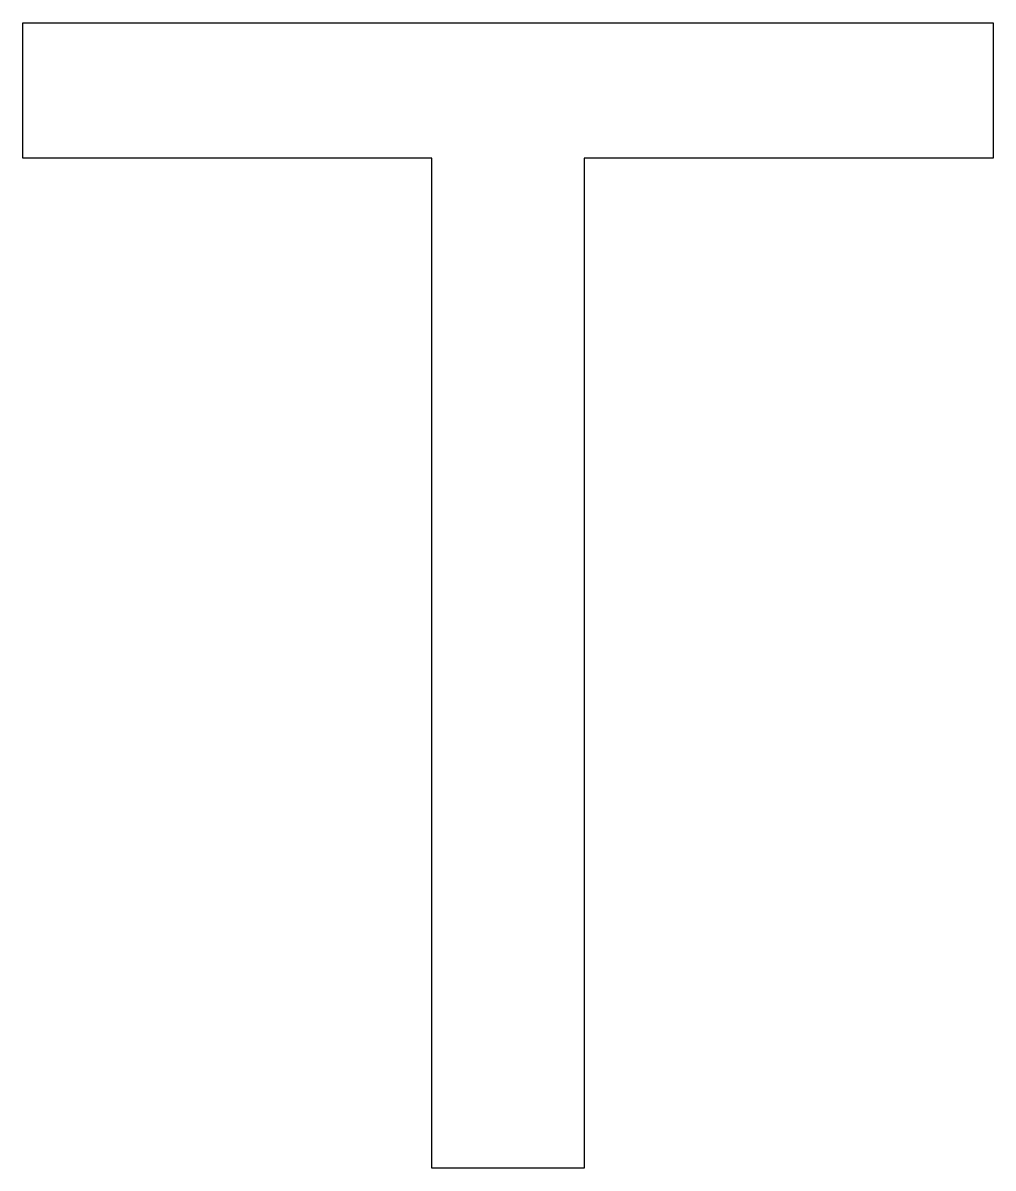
# Model space of a CAD drawing. Header units: metres. Extents: x -78 to 78, y 0 to 184.
import ezdxf

# ---------------------------------------------------------------- set-up
doc = ezdxf.new("R2010")
doc.units = ezdxf.units.M

msp = doc.modelspace()

# ---------------------------------------------------------------- linework, layer by layer
at = {"layer": 'COMPONENT0'}
for p, q in [((-77.84, 161.97), (-77.84, 183.68)), ((-77.84, 183.68), (77.84, 183.68)), ((77.84, 183.68), (77.84, 161.97)), ((-12.21, 161.97), (-77.84, 161.97)), ((-12.21, 0), (-12.21, 161.97)), ((77.84, 161.97), (12.21, 161.97)), ((12.21, 161.97), (12.21, 0)), ((12.21, 0), (-12.21, 0))]:
    msp.add_line(p, q, dxfattribs=at)

doc.saveas('drawing.dxf')
